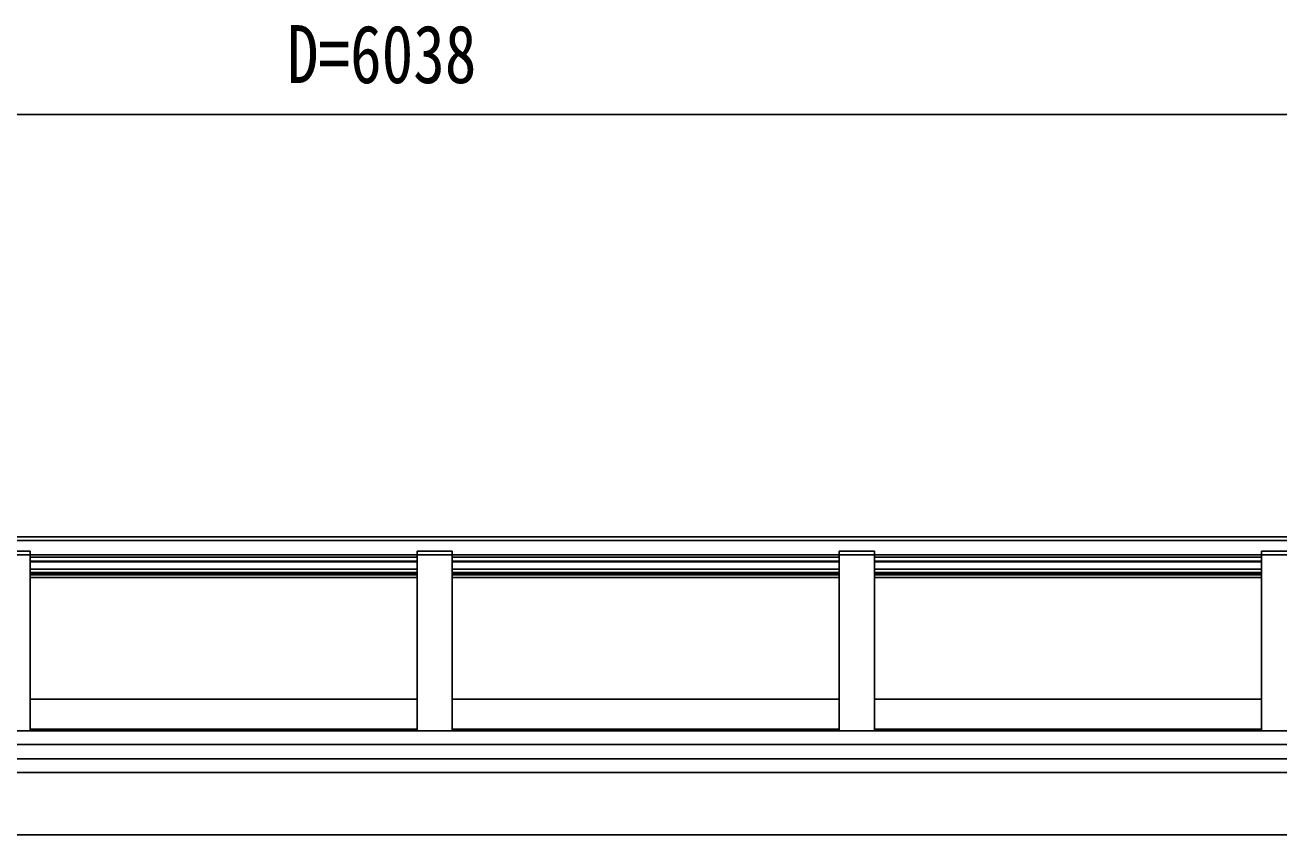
# Model space of a CAD drawing. Units: millimetres, scale not verified. Extents: x -10512 to 10512, y -7425 to 7425.
# Drawn here: x -6478 to -4696, y -1013 to 138 of the extents above; entities that cross this region are included whole.
import ezdxf
from ezdxf.enums import TextEntityAlignment as Align

# ---------------------------------------------------------------- set-up
doc = ezdxf.new("R2010")
doc.units = ezdxf.units.MM
doc.header["$LTSCALE"] = 40
doc.layers.add('0-6_YKK_A1', color=4, linetype='Continuous')
doc.layers.add('0-7_YKK_D', color=6, linetype='Continuous')
doc.styles.add('ＭＳ ゴシック', font='')
doc.styles.get('ＭＳ ゴシック').set_extended_font_data('MS Gothic')

msp = doc.modelspace()

# ---------------------------------------------------------------- linework, layer by layer
at = {"layer": '0-6_YKK_A1'}
for p, q in [((-2895.95, -588.81), (-8895.95, -588.81)), ((-2895.95, -594.09), (-8895.95, -594.09)), ((-8870.95, -614.64), (-2895.95, -614.64)), ((-8870.95, -614.64), (-2895.95, -614.64)), ((-6470.95, -609.45), (-6520.95, -609.45)), ((-6470.95, -609.45), (-6470.95, -864.63)), ((-5920.95, -617.56), (-6470.95, -617.56)), ((-5920.95, -623.63), (-6470.95, -623.63)), ((-5870.95, -609.45), (-5920.95, -609.45)), ((-5920.95, -609.45), (-5920.95, -864.63)), ((-5870.95, -609.45), (-5870.95, -864.63)), ((-5320.95, -617.56), (-5870.95, -617.56)), ((-5320.95, -623.63), (-5870.95, -623.63)), ((-5270.95, -609.45), (-5320.95, -609.45)), ((-5320.95, -609.45), (-5320.95, -864.63)), ((-5270.95, -609.45), (-5270.95, -864.63)), ((-4720.95, -617.56), (-5270.95, -617.56)), ((-4720.95, -623.63), (-5270.95, -623.63)), ((-4670.95, -609.45), (-4720.95, -609.45)), ((-4720.95, -609.45), (-4720.95, -864.63)), ((-5920.95, -624.61), (-6470.95, -624.61)), ((-6470.95, -634.64), (-5920.95, -634.64)), ((-6470.95, -639.5), (-5920.95, -639.5)), ((-6470.95, -641.04), (-5920.95, -641.04)), ((-5320.95, -624.61), (-5870.95, -624.61)), ((-5870.95, -634.64), (-5320.95, -634.64)), ((-5870.95, -639.5), (-5320.95, -639.5)), ((-5870.95, -641.04), (-5320.95, -641.04)), ((-4720.95, -624.61), (-5270.95, -624.61)), ((-5270.95, -634.64), (-4720.95, -634.64)), ((-5270.95, -639.5), (-4720.95, -639.5)), ((-5270.95, -641.04), (-4720.95, -641.04)), ((-6470.95, -643), (-5920.95, -643)), ((-6470.95, -646.77), (-5920.95, -646.77)), ((-5870.95, -643), (-5320.95, -643)), ((-5870.95, -646.77), (-5320.95, -646.77)), ((-5270.95, -643), (-4720.95, -643)), ((-5270.95, -646.77), (-4720.95, -646.77)), ((-6470.95, -819.57), (-5920.95, -819.57)), ((-5870.95, -819.57), (-5320.95, -819.57)), ((-5270.95, -819.57), (-4720.95, -819.57)), ((-8892.95, -864.63), (-2898.95, -864.63)), ((-5920.95, -862.08), (-6470.95, -862.08)), ((-5320.95, -862.08), (-5870.95, -862.08)), ((-4720.95, -862.08), (-5270.95, -862.08)), ((-8892.95, -884.16), (-2898.95, -884.16)), ((-8892.95, -904.26), (-2898.95, -904.26)), ((-8892.95, -923.62), (-2898.95, -923.62)), ((-8760.45, -1012.52), (-3031.45, -1012.52))]:
    msp.add_line(p, q, dxfattribs=at)
at = {"layer": '0-7_YKK_D'}
msp.add_line((-8789.95, 11.19), (-3001.95, 11.19), dxfattribs=at)

# ---------------------------------------------------------------- texts
at = {"layer": '0-7_YKK_D', "style": 'ＭＳ ゴシック', "width": 0.8}
msp.add_text('D=6038', height=82.48, dxfattribs=at).set_placement((-6105.95, 31.19), align=Align.BOTTOM_LEFT)

doc.saveas('drawing.dxf')
